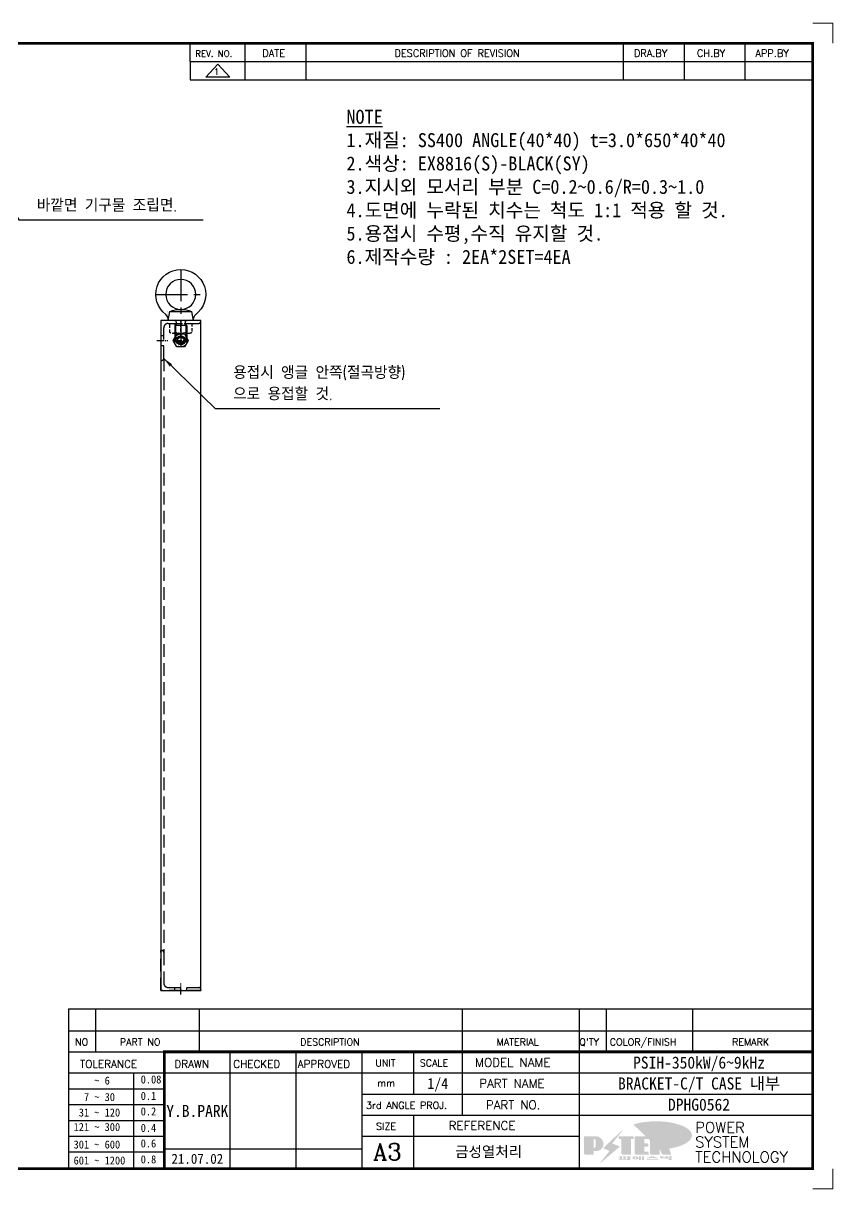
# Model space of a CAD drawing. Header units: millimetres. Extents: x 282 to 14566, y -4134 to 5341.
# Drawn here: x 8073 to 8882, y -1666 to -501 of the extents above; entities that cross this region are included whole.
import ezdxf
from ezdxf.enums import TextEntityAlignment as Align

# ---------------------------------------------------------------- set-up
doc = ezdxf.new("R2010")
doc.units = ezdxf.units.MM
for name, pattern in [('CENTER', [50.8, 31.75, -6.35, 6.35, -6.35]), ('CENTER1', [10, 7, -1, 1, -1]), ('HIDDEN2', [4.7625, 3.175, -1.5875]), ('HIDDENX2', [19.05, 12.7, -6.35])]:
    doc.linetypes.add(name, pattern=pattern)
for name, color, linetype in [('BOM-T', 4, 'Continuous'), ('CENTER', 1, 'CENTER'), ('FORMAT-1', 7, 'Continuous'), ('line', 3, 'Continuous'), ('THIN', 3, 'Continuous')]:
    doc.layers.add(name, color=color, linetype=linetype)
doc.styles.add('HAN', font='')
doc.styles.add('RC', font='ROMANC.SHX')
doc.styles.add('ROMANT', font='romant__.ttf')
doc.styles.add('RT', font='ROMANT.SHX', dxfattribs={"oblique": 15})
doc.styles.get("Standard").update_dxf_attribs({"font": 'ISOCP.SHX', "bigfont": 'WHGTXT.SHX'})
doc.styles.get('HAN').set_extended_font_data('GulimChe')
doc.dimstyles.new('PS-4', dxfattribs={"dimscale": 4, "dimtxt": 3.2, "dimasz": 2.5, "dimexe": 2, "dimexo": 2.5, "dimgap": 2, "dimtad": 1, "dimtoh": 1, "dimrnd": 0.05, "dimzin": 12, "dimdsep": 46, "dimtxsty": 'Standard', "dimcen": 0, "dimclrt": 2, "dimazin": 3, "dimtfac": 1, "dimtofl": 0, "dimtmove": 0, "dimatfit": 3, "dimfxl": 0, "dimtolj": 1, "dimtzin": 0, "dimarcsym": 0})

# ---------------------------------------------------------------- blocks, each defined once
blk = doc.blocks.new('A$C253F4690')
at = {"color": 2, "linetype": 'HIDDEN2'}
for p, q in [((-5.5, -9.2), (-5.5, 0)), ((0, -13), (0, 3)), ((5.5, -9.2), (5.5, 0)), ((-8.2, -10), (8.2, -10))]:
    blk.add_line(p, q, dxfattribs=at)
blk.add_lwpolyline([(-11, 0), (-11, -9.2, 0.309401), (-5.5, -9.2, 0.154701), (5.5, -9.2, 0.309401), (11, -9.2), (11, 0), (-11, 0)], format="xyb", dxfattribs=at)
blk = doc.blocks.new('A$C5742324B')
for p, q in [((10.9, 9), (-10.9, 9)), ((-6, -5), (6, -5)), ((-6, -5), (-6, -21.1)), ((6, -5), (6, -21.1)), ((6, -21.1), (-6, -21.1))]:
    blk.add_line(p, q)
for points in [[(12.5, 0, -0.237131), (14.9, 5.9, 3.020253), (-14.9, 5.9, -0.237131), (-12.5, 0)], [(-4.7, -5), (-4.7, -1.4, 0.414214), (-6.1, 0)], [(6.1, 0, 0.414214), (4.7, -1.4), (4.7, -5)], [(6, -21.1, -0.157869), (-6, -21.1)]]:
    blk.add_lwpolyline(points, format="xyb")
blk.add_lwpolyline([(10.9, 9, 0.183318), (-10.9, 9), (-12.5, 0), (12.5, 0)], format="xyb", close=True)
blk.add_circle((0, 26), 15)
at = {"layer": 'CENTER'}
for p, q in [((0, 51), (0, -22)), ((25, 26), (-25, 26))]:
    blk.add_line(p, q, dxfattribs=at)
at = {"layer": 'THIN'}
for points in [[(-5.1, -5), (-5.1, -21.1)], [(5.1, -5), (5.1, -21.1)]]:
    blk.add_lwpolyline(points, dxfattribs=at)
at = {"layer": 'BOM-T', "color": 4}
blk.add_text('M12X1.75-22L', height=0.6, rotation=270, dxfattribs=at).set_placement((13.2, 9), align=Align.MIDDLE_LEFT)
blk = doc.blocks.new('A$C45832701')
at = {"color": 2, "linetype": 'HIDDEN2'}
for p, q in [((-20, 655), (-17, 655)), ((-20, 645), (-17, 645)), ((-6, 0), (-6, 3)), ((6, 0), (6, 3))]:
    blk.add_line(p, q, dxfattribs=at)
at = {"color": 1, "linetype": 'CENTER1'}
for p, q in [((0, 656.5), (0, 643.5)), ((-24, 650), (-13, 650)), ((-7.5, 650), (7.5, 650)), ((0, -4), (0, 7))]:
    blk.add_line(p, q, dxfattribs=at)
at = {"color": 2, "linetype": 'HIDDENX2'}
blk.add_line((-17, 632), (-17, 38), dxfattribs=at)
for points in [[(-20, 670), (-20, 630), (-19, 630, 0.414214), (-17, 632), (-17, 662.5, -0.414214), (-12.5, 667), (18, 667, 0.414214), (20, 669), (20, 670)], [(-20, 0), (-20, 40), (-19, 40, -0.414214), (-17, 38), (-17, 7.5, 0.414214), (-12.5, 3), (18, 3, -0.414214), (20, 1), (20, 0)]]:
    blk.add_lwpolyline(points, format="xyb", close=True, dxfattribs=at)
at = {"color": 4}
blk.add_lwpolyline([(20, 0), (20, 670), (-20, 670), (-20, 0)], close=True, dxfattribs=at)
at = {"color": 2, "linetype": 'HIDDENX2'}
blk.add_lwpolyline([(3.8, 643.5), (-3.8, 643.5), (-7.5, 650), (-3.8, 656.5), (3.8, 656.5), (7.5, 650), (3.8, 643.5)], dxfattribs=at)
blk.add_circle((0, 650), 6.5, dxfattribs=at)
at = {"color": 4}
blk.add_circle((0, 650), 4.5, dxfattribs=at)
blk.add_circle((0, 650), 3.32)
at = {"layer": 'THIN'}
blk.add_arc((0, 650), 4, 255, 165, dxfattribs=at)
at = {"xscale": -1}
for name, p in [('A$C5742324B', (0, 670)), ('A$C253F4690', (0, 667))]:
    blk.add_blockref(name, p, dxfattribs=at)
blk = doc.blocks.new('new LOGO')
at = {"layer": 'line'}
h = blk.add_hatch(color=250, dxfattribs=at)
h.paths.add_polyline_path([(44.5, 69.4), (46.6, 69.4, -0.129793), (52, 68, 0.221832), (43.6, 71.9), (41.5, 71.9), (41.5, 27.9), (43.6, 27.9, 0.02048), (44.5, 28)], flags=17)
h.paths.add_polyline_path([(44.5, 13.9), (57.3, 13.9, 0.72362), (77.1, 73.9, -0.679777), (54.3, 16.4), (41.5, 16.4), (41.5, -0.1), (3, -0.1), (3, -2.6), (44.5, -2.6)])
h.paths.add_polyline_path([(117.9, 14.2), (71.5, -44.4), (77.1, -39.6), (120.8, 15.6), (92, 28.9), (173.3, 106), (177.5, 111.4), (89.1, 27.6)])
h.paths.add_polyline_path([(162.7, 71.9), (162.7, 69.4), (172.5, 69.4), (172.5, 71.9)], flags=17)
h.paths.add_polyline_path([(217.7, 69.4), (230.5, 69.4), (230.5, 80.4), (227.5, 80.4), (227.5, 71.9), (214.7, 71.9), (214.7, -0.1), (175.5, -0.1), (175.5, -2.6), (217.7, -2.6)])
h.paths.add_polyline_path([(297.8, 46.6), (294.8, 46.6), (294.8, 37.4), (276, 37.4), (276, 10.9), (279, 10.9), (279, 34.9), (297.8, 34.9)])
h.paths.add_polyline_path([(300, 8.4), (297, 8.4), (297, -0.1), (237.5, -0.1), (237.5, -2.6), (300, -2.6)])
h.paths.add_polyline_path([(297.8, 80.4), (294.8, 80.4), (294.8, 71.9), (276, 71.9), (276, 49.1), (279, 49.1), (279, 69.4), (297.8, 69.4)])
h.paths.add_polyline_path([(350.2, 80.4), (347.2, 80.4), (347.2, 61.6), (350.2, 63.5)])
h.paths.add_polyline_path([(350.2, 26.7), (347.2, 35.2), (347.2, -0.1), (308.5, -0.1), (308.5, -2.6), (350.2, -2.6)])
h.paths.add_polyline_path([(402.7, 80.4), (396.5, 80.4), (379.6, 66.8), (400.5, -0.1), (361.8, -0.1), (362.7, -2.6), (403.5, -2.6), (382.6, 64.3)])
blk.add_hatch(color=5, dxfattribs=at).paths.add_polyline_path([(166.3, 35), (131, 49), (180.4, 112.7), (92, 28.9), (120.8, 15.6), (74.4, -43)])
h = blk.add_hatch(color=253, dxfattribs=at)
edge = h.paths.add_edge_path()
edge.add_ellipse((333.9, 86.4), major_axis=(-165.9, 0), ratio=0.39426, start_angle=111.5127, end_angle=334.469)
edge.add_ellipse((314.1, 81.2), major_axis=(-153.7, 0), ratio=0.40699, start_angle=121.3066, end_angle=327.7437, ccw=False)
edge.add_line((394, 27.8), (394.7, 25.6))
h = blk.add_hatch(color=1, dxfattribs=at)
h.paths.add_polyline_path([(41.5, 16.4), (54.3, 16.4, 1), (54.3, 82.9), (0, 82.9), (0, -0.1), (41.5, -0.1)])
h.paths.add_polyline_path([(41.5, 27.9), (41.5, 71.9), (43.6, 71.9, -0.414214), (54.6, 60.9), (54.6, 38.9, -0.414214), (43.6, 27.9)], flags=16)
h.paths.add_polyline_path([(214.7, 71.9), (227.5, 71.9), (227.5, 82.9), (159.7, 82.9), (159.7, 71.9), (172.5, 71.9), (172.5, -0.1), (214.7, -0.1)])
h.paths.add_polyline_path([(276, 37.4), (294.8, 37.4), (294.8, 49.1), (276, 49.1), (276, 71.9), (294.8, 71.9), (294.8, 82.9), (234.5, 82.9), (234.5, -0.1), (297, -0.1), (297, 10.9), (276, 10.9)])
h.paths.add_polyline_path([(347.2, 35.2), (359.7, -0.1), (400.5, -0.1), (379.6, 66.8), (399.7, 82.9), (380.6, 82.9), (347.2, 61.6), (347.2, 82.9), (305.5, 82.9), (305.5, -0.1), (347.2, -0.1)])
h = blk.add_hatch(color=250, dxfattribs=at)
edge = h.paths.add_edge_path()
edge.add_ellipse((237.8, -17.6), major_axis=(-14.3, 0), ratio=0.526336, start_angle=192.2456, end_angle=269.0748)
edge.add_line((238.1, -10.1), (237.6, -10.1))
edge.add_ellipse((237.8, -17.6), major_axis=(-14.3, 0), ratio=0.526336, start_angle=270.9252, end_angle=449.0748)
edge.add_line((237.6, -25.1), (238.1, -25.1))
edge.add_ellipse((237.8, -17.6), major_axis=(-14.3, 0), ratio=0.526336, start_angle=450.9252, end_angle=527.7544)
edge.add_line((251.7, -19.2), (254.1, -19.2))
edge.add_line((254.1, -19.2), (254.1, -27.1))
edge.add_line((254.1, -27.1), (263.1, -27.1))
edge.add_line((263.1, -27.1), (263.1, -10.1))
edge.add_line((263.1, -10.1), (254.1, -10.1))
edge.add_line((254.1, -10.1), (254.1, -16))
edge.add_line((254.1, -16), (251.7, -16))
h.paths.add_polyline_path([(241, -16.4), (241, -18.7, -1), (234.4, -18.7), (234.4, -16.4, -1)], flags=16)
h.paths.add_polyline_path([(278.2, -10.1), (268.1, -10.1), (268.1, -27.1), (278.2, -27.1)])
h.paths.add_polyline_path([(310.3, -10.1), (310.3, -11.1, -0.157169), (289.3, -17.5), (294, -19.9, 0.128407), (316.3, -15.9, 0.128407), (338.6, -19.9), (343.3, -17.5, -0.157169), (322.2, -11.1), (322.2, -10.1)])
h.paths.add_polyline_path([(342.1, -25.1), (342.1, -22.3), (290.4, -22.3), (290.4, -25.1)])
h.paths.add_polyline_path([(352, -10.1), (352, -16.2, 0.414214), (354, -18.2), (378.7, -18.2), (378.7, -19.6), (390.2, -19.6), (390.2, -10.1), (378.7, -10.1), (378.7, -13.6), (374.7, -13.6), (374.7, -15.1), (378.7, -15.1), (378.7, -16.2), (364.7, -16.2), (364.7, -15.1), (371.2, -15.1), (371.2, -13.6), (364.7, -13.6), (364.7, -12.6), (374.7, -12.6), (374.7, -10.1)])
h.paths.add_polyline_path([(393.8, -10.1), (393.8, -19.6), (405, -19.6), (405, -10.1)])
h.paths.add_polyline_path([(405, -27.1), (405, -20.9), (356.8, -20.9), (356.8, -23), (391.8, -23), (391.8, -27.1)])
h.paths.add_polyline_path([(200.4, -10.1), (200.4, -22.3), (193.2, -22.3), (193.2, -12.6), (196.6, -12.6), (196.6, -10.1), (161, -10.1), (161, -12.6), (164.5, -12.6), (164.5, -22.3), (161, -22.3), (161, -25.1), (200.4, -25.1), (200.4, -27.1), (213.9, -27.1), (213.9, -10.1)])
h.paths.add_polyline_path([(182, -12.6), (175.6, -12.6), (175.6, -22.3), (182, -22.3)], flags=17)
blk = doc.blocks.new('format-3')
at = {"color": 3, "lineweight": 9}
for p, q in [((414.5, 291.3), (419.5, 291.3)), ((419.5, 286.3), (419.5, 291.3)), ((419.5, 5), (419.5, 0)), ((414.5, 0), (419.5, 0))]:
    blk.add_line(p, q, dxfattribs=at)
at = {"color": 180}
for p, q in [((258.97, 281.75), (258.97, 286.3)), ((272.71, 281.75), (272.71, 286.3)), ((287.94, 281.75), (287.94, 286.3)), ((367.22, 281.75), (367.22, 286.3)), ((382.45, 281.75), (382.45, 286.3)), ((397.61, 281.75), (397.61, 286.3)), ((258.97, 281.75), (414.5, 281.75)), ((228.5, 39.49), (228.5, 5)), ((228.5, 39.49), (414.5, 39.49)), ((235.29, 39.49), (235.29, 34.21)), ((261.24, 34.21), (261.24, 39.49)), ((326.9, 39.49), (326.9, 34.21)), ((356.11, 39.49), (356.11, 34.21)), ((362.93, 39.49), (362.93, 34.21)), ((384.48, 39.49), (384.48, 34.21)), ((228.5, 34.21), (252.48, 34.21)), ((268.96, 5), (268.96, 34.21)), ((285.45, 5), (285.45, 34.21)), ((301.94, 5), (301.94, 34.21)), ((314.72, 34.21), (314.72, 23.65)), ((326.9, 34.21), (326.9, 18.37)), ((356.11, 34.21), (356.11, 5)), ((228.5, 28.93), (252.48, 28.93)), ((244.89, 5.23), (244.89, 28.93)), ((252.48, 28.93), (414.5, 28.93)), ((228.5, 24.98), (252.48, 24.98)), ((301.94, 23.65), (414.5, 23.65)), ((228.5, 21.03), (252.48, 21.03)), ((301.94, 18.37), (414.5, 18.37)), ((314.72, 18.37), (314.72, 5)), ((228.5, 17.08), (252.48, 17.08)), ((228.5, 13.13), (252.48, 13.13)), ((301.94, 13.09), (356.11, 13.09)), ((228.5, 9.18), (252.48, 9.18)), ((252.48, 9.95), (301.94, 9.95))]:
    blk.add_line(p, q, dxfattribs=at)
at = {"const_width": 0.7}
blk.add_lwpolyline([(252.48, 5), (252.48, 34.21), (414.5, 34.21)], dxfattribs=at)
at = {"layer": 'FORMAT-1', "const_width": 0.7}
blk.add_lwpolyline([(13, 5), (13, 286.3), (414.5, 286.3), (414.5, 5)], close=True, dxfattribs=at)
at = {"xscale": 0.05400000000000027, "yscale": 0.05400000000000027, "zscale": 0.05400000000000027}
blk.add_blockref('new LOGO', (357.35, 8.65), dxfattribs=at)
at = {"color": 2}
for s, height, style, p in [('REV. NO.', 1.56, 'RC', (260.23, 282.95)), ('DATE', 1.788, 'RC', (276.95, 282.94)), ('DESCRIPTION OF REVISION', 1.7875, 'RC', (309.98, 282.94)), ('DRA.BY', 1.788, 'RC', (369.83, 282.94)), ('CH.BY', 1.788, 'RC', (385.59, 282.94)), ('APP.BY', 1.788, 'RC', (400.18, 282.94)), ('COLOR/FINISH', 1.7424, 'RC', (363.8, 35.83)), ('NO', 1.742, 'RC', (230.16, 35.83)), ('PART NO', 1.742, 'RC', (241.36, 35.83)), ('DESCRIPTION', 1.7424, 'RC', (286.43, 35.83)), ('MATERIAL', 1.742, 'RC', (335.52, 35.83)), ("Q'TY", 1.742, 'RC', (356.17, 35.83)), ('REMARK', 1.742, 'RC', (394.37, 35.83)), (' TOLERANCE', 1.9, 'RC', (230.11, 30.22)), ('DRAWN', 1.9, 'RC', (255, 30.22)), ('CHECKED', 1.9, 'RC', (269.71, 30.22)), ('APPROVED', 1.9, 'RC', (285.8, 30.22)), ('UNIT', 1.742, 'RC', (305.19, 30.55)), ('SCALE', 1.742, 'RC', (316.32, 30.55)), ('MODEL NAME', 2.178, 'RC', (330.12, 30.46)), ('    ~ 6', 2, 'HAN', (229.8, 26.03)), ('0.08', 2, 'HAN', (246.57, 26.31)), ('mm', 1.742, 'RC', (305.67, 25.56)), ('PART NAME', 2.178, 'RC', (331.17, 25.24)), ('  7 ~ 30', 2, 'HAN', (229.8, 21.91)), ('0.1', 2, 'HAN', (246.57, 22.2)), ('3rd ANGLE PROJ.', 1.7424, 'RC', (302.87, 19.97)), ('PART NO.', 2.178, 'RC', (332.84, 19.85)), (' 31 ~ 120', 2, 'HAN', (229.8, 18.04)), ('0.2', 2, 'HAN', (246.57, 18.32)), ('121 ~ 300', 2, 'HAN', (229.8, 14.42)), ('0.4', 2, 'HAN', (246.57, 14.2)), ('SIZE', 1.742, 'RC', (305.39, 14.71)), ('REFERENCE', 2.178, 'RC', (323.52, 14.69)), ('301 ~ 600', 2, 'HAN', (229.8, 10.04)), ('0.6', 2, 'HAN', (246.57, 10.32)), ('601 ~ 1200', 2, 'HAN', (229.8, 6.05)), ('0.8', 2, 'HAN', (246.57, 6.33))]:
    blk.add_text(s, height=height, dxfattribs=dict(at, style=style)).set_placement(p)
at = {"style": 'ROMANT'}
for s, p in [('POWER', (385.15, 13.96)), ('SYSTEM', (385.15, 10.31)), ('TECHNOLOGY', (385.15, 6.56))]:
    blk.add_text(s, height=2.7, dxfattribs=at).set_placement(p)
at = {"color": 2, "lineweight": 25, "style": 'RC'}
blk.add_text('A3', height=4.182, dxfattribs=at).set_placement((304.61, 7.14))
at = {"style": 'HAN'}
for tag, height, p in [('MODEL-NAME', 3, (386.1, 31.53)), ('SCALE', 2.7, (320.81, 26.29)), ('PART-NAME', 3, (386.1, 26.29)), ('DRA-BY', 3, (260.72, 19.44)), ('CH-BY', 3, (277.21, 19.44)), ('APP-BY', 3, (293.7, 19.44)), ('PART-NO', 3, (386.1, 21.01)), ('CH-DATE', 2.5, (277.21, 7.47)), ('관련업체', 3, (333.52, 9.26)), ('DRA-DATE', 2.5, (260.72, 7.47)), ('APP-DATE', 2.5, (293.7, 7.47))]:
    blk.add_attdef(tag, text='', height=height, dxfattribs=at).set_placement(p, align=Align.MIDDLE_CENTER)
blk = doc.blocks.new('no3')
at = {"color": 180}
for p, q in [((0, 5.5), (0, 0)), ((0, 5.5), (186, 5.5)), ((6.79, 5.5), (6.79, 0)), ((32.74, 0.11), (32.74, 5.5)), ((98.4, 5.5), (98.4, 0)), ((127.61, 5.5), (127.61, 0)), ((134.43, 5.5), (134.43, 0)), ((155.98, 5.5), (155.98, 0))]:
    blk.add_line(p, q, dxfattribs=at)
at = {"color": 2, "style": 'RT', "oblique": 15}
blk.add_attdef('NO', text='', height=1.74, dxfattribs=at).set_placement((3.38, 2.51), align=Align.MIDDLE_CENTER)
at = {"color": 2, "style": 'HAN'}
for tag, p in [('PART-NO', (19.76, 2.75)), ('MATERIAL', (111.38, 2.75)), ("Q'TY", (131.02, 2.75)), ('COLOR/FINISH', (145.2, 2.75)), ('REMARK', (170.76, 2.75))]:
    blk.add_attdef(tag, text='', height=2.9, dxfattribs=at).set_placement(p, align=Align.MIDDLE_CENTER)
blk.add_attdef('DESCRIPTION', text='', height=2.9, dxfattribs=at).set_placement((34.51, 2.75), align=Align.MIDDLE_LEFT)
blk = doc.blocks.new('re3')
at = {"color": 180}
for p, q in [((0, 0), (0, -4.55)), ((6.87, -0.64), (3.86, -3.91)), ((6.87, -0.64), (9.88, -3.91)), ((13.74, -4.55), (13.74, 0)), ((28.97, -4.55), (28.97, 0)), ((108.25, -4.55), (108.25, 0)), ((123.49, -4.55), (123.49, 0)), ((138.64, -4.55), (138.64, 0)), ((0, -4.55), (155.53, -4.55)), ((9.88, -3.91), (3.86, -3.91))]:
    blk.add_line(p, q, dxfattribs=at)
at = {"color": 2, "style": 'RC', "oblique": 15}
blk.add_attdef('REV.NO', text='', height=1.56, dxfattribs=at).set_placement((6.59, -2.56), align=Align.MIDDLE_CENTER)
blk.add_attdef('-1', text='', height=1.56, dxfattribs=at).set_placement((9.37, -1.66), align=Align.MIDDLE_LEFT)
at = {"color": 2, "style": 'HAN'}
for tag, p in [('REV.-DATE', (21.36, -2.28)), ('DRA.BY', (115.87, -2.28)), ('CH.BY', (131.07, -2.28)), ('APP.BY', (147.09, -2.28))]:
    blk.add_attdef(tag, text='', height=2.5, dxfattribs=at).set_placement(p, align=Align.MIDDLE_CENTER)
blk.add_attdef('DESCRIPTION-OF-REVISION', text='', height=2.5, dxfattribs=at).set_placement((31.61, -2.28), align=Align.MIDDLE_LEFT)

msp = doc.modelspace()

# ---------------------------------------------------------------- block references
ref = msp.add_blockref('format-3', (7203.648, -1665.713), dxfattribs=dict(xscale=4, yscale=4, zscale=4))
ref.add_attrib('DRA-DATE', '21.07.02', dxfattribs={"height": 10, "style": 'HAN'}).set_placement((8246.528, -1635.813), align=Align.MIDDLE_CENTER)
ref.add_attrib('DRA-BY', 'Y.B.PARK', dxfattribs={"height": 12, "style": 'HAN'}).set_placement((8246.528, -1587.945), align=Align.MIDDLE_CENTER)
ref.add_attrib('MODEL-NAME', 'PSIH-350kW/6~9kHz', dxfattribs={"height": 12, "style": 'HAN'}).set_placement((8748.03, -1539.613), align=Align.MIDDLE_CENTER)
ref.add_attrib('PART-NAME', 'BRACKET-C/T CASE 내부', dxfattribs={"height": 12, "style": 'HAN'}).set_placement((8748.03, -1560.537), align=Align.MIDDLE_CENTER)
ref.add_attrib('PART-NO', 'DPHG0562', dxfattribs={"height": 12, "style": 'HAN'}).set_placement((8748.03, -1581.657), align=Align.MIDDLE_CENTER)
ref.add_attrib('SCALE', '1/4', dxfattribs={"height": 10.8, "style": 'HAN'}).set_placement((8486.88, -1560.537), align=Align.MIDDLE_CENTER)
ref.add_attrib('관련업체', '금성열처리', dxfattribs={"height": 10.6667, "style": 'HAN'}).set_placement((8537.741, -1628.663), align=Align.MIDDLE_CENTER)
ref = msp.add_blockref('re3', (8239.511, -538.713), dxfattribs=dict(xscale=4, yscale=4, zscale=4))
ref.add_attrib('REV.NO', '1', dxfattribs={"color": 2, "height": 6.24, "style": 'RC'}).set_placement((8265.865, -548.943), align=Align.MIDDLE_CENTER)
msp.add_blockref('A$C45832701', (8229.965, -1467.557, 0.116))
at = {"xscale": 4, "yscale": 4, "zscale": 4}
msp.add_blockref('no3', (8117.648, -1507.737), dxfattribs=at)

# ---------------------------------------------------------------- texts
at = {"color": 2, "insert": (8395.603, -586.997), "char_height": 14, "attachment_point": 1, "style": 'HAN'}
msp.add_mtext_dynamic_manual_height_columns('{\\LNOTE\\P}1.재질: SS400 ANGLE(40*40) t=3.0*650*40*40\\P2.색상: EX8816(S)-BLACK(SY)\\P3.지시외 모서리 부분 C=0.2~0.6/R=0.3~1.0\\P4.도면에 누락된 치수는 척도 1:1 적용 할 것.\\P{\\C1;5.용접시 수평,수직 유지할 것.\\P6.제작수량 : 2EA*2SET=4EA}', width=694.38742, gutter_width=769.295, heights=[0], dxfattribs=at)
at = {"color": 2, "char_height": 12.8, "attachment_point": 7}
for s, insert in [('바깥면 기구물 조립면.', (8086.057, -688.885)), ('용접시 앵글 안쪽(절곡방향)\\P으로 용접할 것.', (8282.318, -877.5, 0.116))]:
    msp.add_mtext(s, dxfattribs=dict(at, insert=insert))

# ---------------------------------------------------------------- leaders
at = {"annotation_type": 0, "has_hookline": 1, "hookline_direction": 0}
for points, text_width in [([(8013.734, -607.008), (8068.057, -696.885), (8078.057, -696.885)], 166.187), ([(8000.468, -618.502), (8068.057, -696.885), (8078.057, -696.885)], 166.187), ([(8212.965, -835.557, 0.116), (8264.318, -885.5, 0.116), (8274.318, -885.5, 0.116)], 206.715)]:
    msp.add_leader(points, dimstyle='PS-4', override={"dimgap": 2, "dimtad": 1, "dimfxl": 8, "dimarcsym": 1}, dxfattribs=dict(at, text_width=text_width))

doc.saveas('drawing.dxf')
